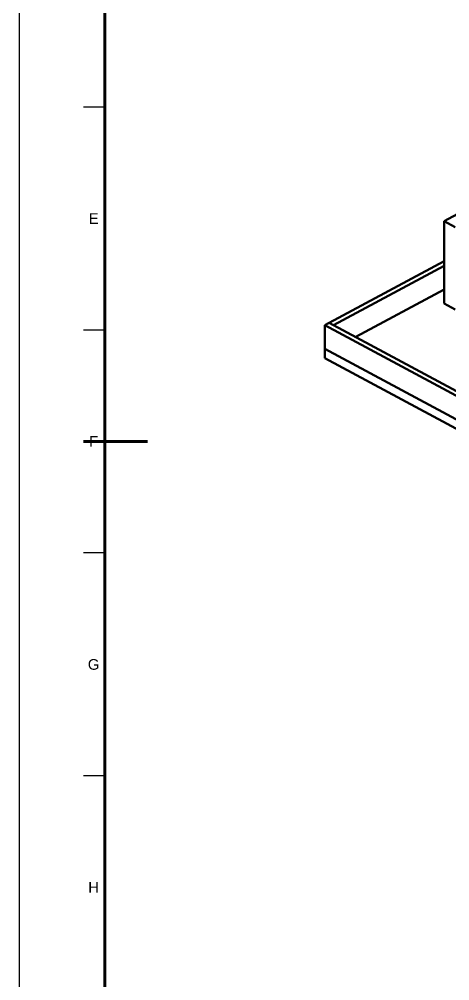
# Model space of a CAD drawing. Header units: millimetres. Extents: x 0 to 841, y 0 to 594.
# Drawn here: x 0 to 100.7, y 170.8 to 395.8 of the extents above; entities that cross this region are included whole.
import ezdxf
from ezdxf.enums import TextEntityAlignment as Align

# ---------------------------------------------------------------- set-up
doc = ezdxf.new("R2010")
doc.units = ezdxf.units.MM
for name, color, linetype, lineweight in [('FINA', 7, 'CONTINUOUS', 25), ('MARCO', 7, 'CONTINUOUS', 70), ('TXT', 7, 'CONTINUOUS', 25), ('VIS', 7, 'CONTINUOUS', 50)]:
    doc.layers.add(name, color=color, linetype=linetype, lineweight=lineweight)
doc.styles.add('STD', font='LiberationSans-Regular.ttf')

msp = doc.modelspace()

# ---------------------------------------------------------------- linework, layer by layer
at = {"layer": 'FINA'}
for p, q in [((20, 375.27), (15, 375.27)), ((20, 323.09), (15, 323.09)), ((20, 270.91), (15, 270.91)), ((20, 218.73), (15, 218.73))]:
    msp.add_line(p, q, dxfattribs=at)
msp.add_lwpolyline([(0, 0), (841, 0), (841, 594), (0, 594)], close=True, dxfattribs=at)
at = {"layer": 'MARCO'}
msp.add_line((15, 297), (30, 297), dxfattribs=at)
msp.add_lwpolyline([(20, 10), (831, 10), (831, 584), (20, 584)], close=True, dxfattribs=at)
at = {"layer": 'VIS'}
for points in [[(99.43, 348.58), (132.95, 366.57)], [(102.01, 347.19), (99.43, 348.58)], [(99.43, 329.26), (99.43, 348.58)], [(72.53, 324.78), (99.43, 339.22)], [(73.56, 324.23), (99.43, 338.12)], [(78.72, 321.46), (99.43, 332.58)], [(102.01, 327.87), (99.43, 329.26)], [(71.5, 324.23), (72.53, 324.78)], [(71.5, 318.69), (71.5, 324.23)], [(71.5, 324.23), (335.5, 182.49)], [(72.53, 324.78), (336.53, 183.04)], [(72.53, 324.78), (73.56, 324.23)], [(71.5, 316.48), (71.5, 318.69)], [(71.5, 318.69), (335.5, 176.95)], [(71.5, 318.69), (335.5, 176.95)], [(71.5, 316.48), (335.5, 174.74)]]:
    msp.add_lwpolyline(points, dxfattribs=at)

# ---------------------------------------------------------------- texts
at = {"layer": 'TXT', "style": 'STD'}
for s, p in [('E', (17.4, 349.18)), ('F', (17.4, 297)), ('G', (17.4, 244.82)), ('H', (17.4, 192.64))]:
    msp.add_text(s, height=2.5, dxfattribs=at).set_placement(p, align=Align.MIDDLE_CENTER)

doc.saveas('drawing.dxf')
